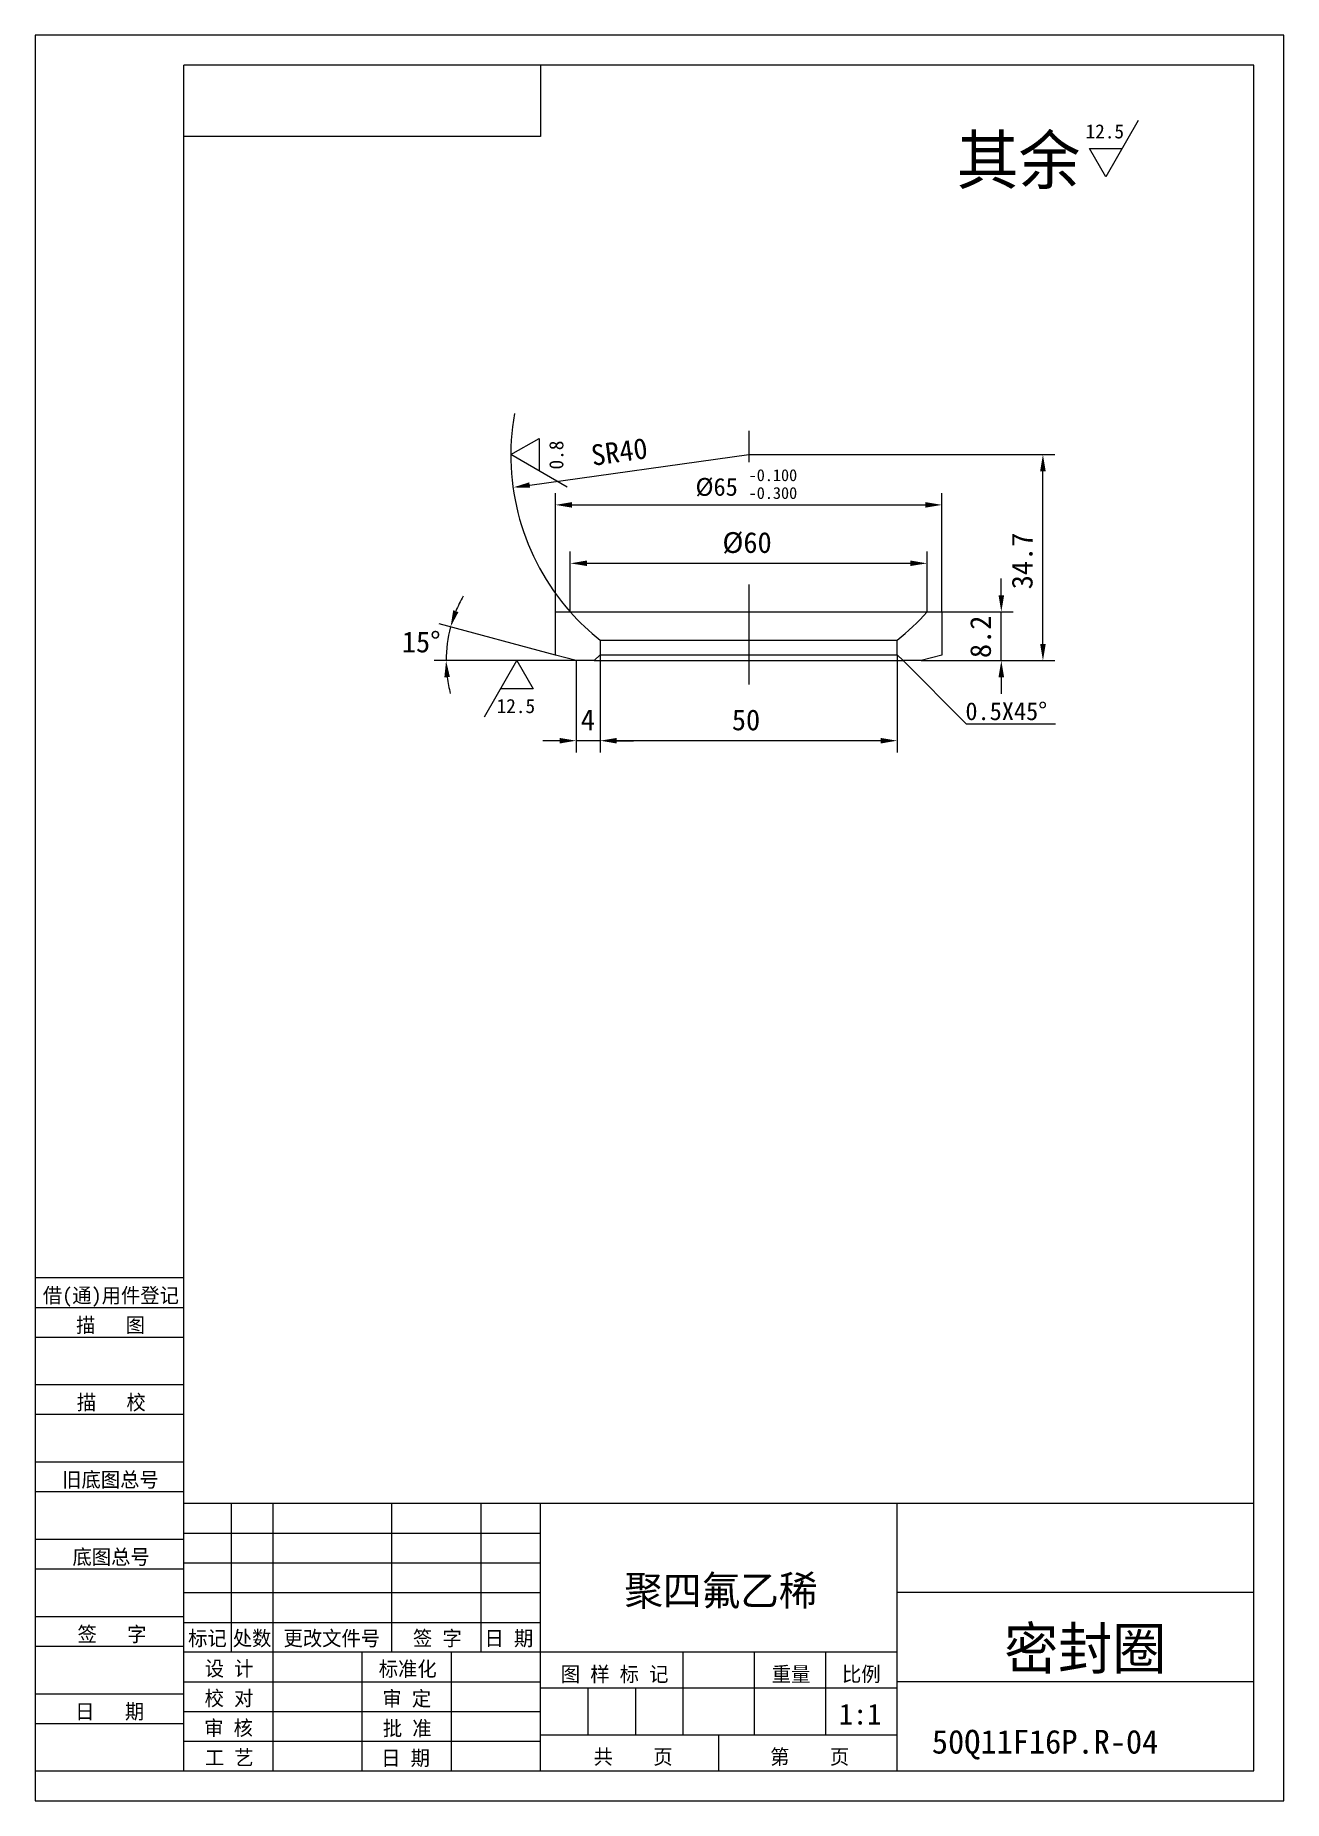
# Model space of a CAD drawing. Header units: metres. Extents: x 0 to 210, y 0 to 297.
import ezdxf

# ---------------------------------------------------------------- set-up
doc = ezdxf.new("R2010")
doc.units = ezdxf.units.M
for name, color, linetype in [('C', 6, 'Continuous'), ('D', 1, 'Continuous'), ('FL', 5, 'Continuous'), ('T', 7, 'Continuous'), ('TL', 4, 'Continuous')]:
    doc.layers.add(name, color=color, linetype=linetype)

# ---------------------------------------------------------------- blocks, each defined once
blk = doc.blocks.new('TUKUN4')
at = {"layer": 'FL'}
for p, q in [((0, 297), (0, 0)), ((210, 297), (0, 297)), ((210, 0), (210, 297)), ((0, 78), (25, 78)), ((0, 70), (25, 70)), ((0, 65), (25, 65)), ((0, 57), (25, 57)), ((0, 52), (25, 52)), ((33, 25), (33, 50)), ((40, 5), (40, 50)), ((60, 25), (60, 50)), ((75, 25), (75, 50)), ((25, 45), (85, 45)), ((0, 44), (25, 44)), ((0, 39), (25, 39)), ((25, 40), (85, 40)), ((25, 35), (85, 35)), ((0, 31), (25, 31)), ((25, 30), (85, 30)), ((0, 26), (25, 26)), ((70, 5), (70, 25)), ((0, 18), (25, 18)), ((25, 20), (85, 20)), ((25, 15), (85, 15)), ((0, 13), (25, 13)), ((25, 10), (85, 10)), ((0, 0), (210, 0))]:
    blk.add_line(p, q, dxfattribs=at)
at = {"layer": 'TL'}
for p, q in [((25, 5), (25, 292)), ((205, 292), (25, 292)), ((85, 292), (85, 280)), ((205, 5), (205, 292)), ((85, 280), (25, 280)), ((0, 88), (25, 88)), ((0, 83), (25, 83)), ((205, 50), (25, 50)), ((85, 5), (85, 50)), ((145, 5), (145, 50)), ((205, 35), (145, 35)), ((145, 25), (25, 25)), ((55, 5), (55, 25)), ((109, 11), (109, 25)), ((121, 11), (121, 25)), ((133, 11), (133, 25)), ((85, 19), (145, 19)), ((93, 11), (93, 19)), ((101, 11), (101, 19)), ((205, 20), (145, 20)), ((145, 11), (85, 11)), ((115, 5), (115, 11)), ((0, 5), (205, 5))]:
    blk.add_line(p, q, dxfattribs=at)
at = {"layer": 'T'}
for s, p in [('借(通)用件登记', (1.26, 83.76)), ('描   图', (6.86, 78.76)), ('描   校', (6.98, 65.76)), ('旧底图总号', (4.52, 52.76)), ('底图总号', (6.25, 39.76)), ('签   字', (7.1, 26.76)), ('标记', (25.71, 26.07)), ('处数', (33.22, 26.07)), ('更改文件号', (41.75, 26.07)), ('签 字', (63.53, 26.07)), ('日 期', (75.57, 26.07)), ('设 计', (28.5, 20.99)), ('标准化', (57.77, 20.93)), ('图 样 标 记', (88.4, 20.04)), ('重量', (123.88, 20.04)), ('比例', (135.7, 20.04)), ('校 对', (28.48, 15.99)), ('审 定', (58.39, 15.93)), ('日   期', (6.72, 13.76)), ('审 核', (28.41, 10.99)), ('批 准', (58.46, 10.93)), ('共    页', (93.91, 6.13)), ('第    页', (123.62, 6.13)), ('工 艺', (28.52, 5.99)), ('日 期', (58.18, 5.93))]:
    blk.add_text(s, height=2.5, dxfattribs=at).set_placement(p)

msp = doc.modelspace()

# ---------------------------------------------------------------- linework, layer by layer
at = {"layer": 'C'}
for points in [[(120, 230.46), (120, 225.2)], [(120, 204.6), (120, 187.8)]]:
    msp.add_lwpolyline(points, dxfattribs=at)
at = {"layer": 'D'}
for p, q in [((185.54, 282.66), (180.07, 273.19)), ((180.07, 273.19), (177.34, 277.93)), ((177.34, 277.93), (182.81, 277.93)), ((80, 226.46), (84.73, 229.19)), ((84.73, 229.19), (84.73, 223.73)), ((89.46, 220.99), (80, 226.46)), ((83.16, 221.33), (120, 226.46)), ((120, 226.46), (171.5, 226.46)), ((169.5, 194.6), (169.5, 223.66)), ((87.5, 200), (87.5, 220)), ((152.5, 200), (152.5, 220)), ((90.3, 218), (149.7, 218)), ((90, 200), (90, 210.17)), ((92.8, 208.17), (147.2, 208.17)), ((150, 200), (150, 210.17)), ((162.5, 202.8), (162.5, 205.6)), ((152.5, 200), (164.5, 200)), ((162.5, 191.8), (162.5, 200)), ((87.5, 192.74), (67.91, 197.99)), ((74, 191.8), (67.1, 191.8)), ((75.54, 182.34), (81, 191.8)), ((81, 191.8), (83.73, 187.07)), ((91, 191.8), (91, 176.33)), ((95, 192.8), (95, 176.33)), ((95, 192.3), (95, 176.33)), ((145, 192.8), (145, 176.33)), ((149, 191.8), (164.5, 191.8)), ((149, 191.8), (171.5, 191.8)), ((162.5, 189), (162.5, 186.2)), ((83.73, 187.07), (78.27, 187.07)), ((88.2, 178.33), (85.4, 178.33)), ((95, 178.33), (91, 178.33)), ((142.2, 178.33), (97.8, 178.33)), ((97.8, 178.33), (100.6, 178.33))]:
    msp.add_line(p, q, dxfattribs=at)
msp.add_lwpolyline([(80.61, 233.4, 0.23), (90, 200, 0.23)], format="xyb", dxfattribs=at)
for points in [[(91, 191.8), (74, 191.8)], [(146, 191.8), (156.61, 181.19), (171.61, 181.19)]]:
    msp.add_lwpolyline(points, dxfattribs=at)
for start, end in [(150.34, 157.67), (165, 180), (187.33, 194.66)]:
    msp.add_arc((91, 191.8), 21.9, start, end, dxfattribs=at)
for points in [[(169.03, 223.66), (169.97, 223.66), (169.5, 226.46)], [(83.22, 220.87), (83.09, 221.79), (80.38, 220.94)], [(90.3, 218.47), (90.3, 217.53), (87.5, 218)], [(149.7, 218.47), (149.7, 217.53), (152.5, 218)], [(92.8, 208.64), (92.8, 207.71), (90, 208.17)], [(147.2, 208.64), (147.2, 207.71), (150, 208.17)], [(162.03, 202.8), (162.97, 202.8), (162.5, 200)], [(71.18, 199.97), (70.3, 200.27), (69.85, 197.47)], [(169.03, 194.6), (169.97, 194.6), (169.5, 191.8)], [(68.81, 188.98), (69.74, 189.04), (69.1, 191.8)], [(162.03, 189), (162.97, 189), (162.5, 191.8)], [(88.2, 178.79), (88.2, 177.86), (91, 178.33)], [(97.8, 178.79), (97.8, 177.86), (95, 178.33)], [(97.8, 178.79), (97.8, 177.86), (95, 178.33)], [(142.2, 178.79), (142.2, 177.86), (145, 178.33)]]:
    msp.add_solid(points, dxfattribs=at)
at = {"layer": 'TL'}
for points in [[(87.5, 200), (90, 200, 0.04), (95, 195.23), (95, 192.8), (94, 191.8), (91, 191.8), (87.5, 192.74), (87.5, 200)], [(152.5, 200), (152.5, 192.74), (149, 191.8), (146, 191.8), (145, 192.8), (145, 195.23, 0.04), (150, 200), (152.5, 200)]]:
    msp.add_lwpolyline(points, format="xyb", dxfattribs=at)
for points in [[(90, 200), (150, 200)], [(95, 195.23), (145, 195.23)], [(94, 191.8), (146, 191.8)], [(95, 192.8), (145, 192.8)]]:
    msp.add_lwpolyline(points, dxfattribs=at)

# ---------------------------------------------------------------- block references
at = {"layer": 'T'}
msp.add_blockref('TUKUN4', (0, 0), dxfattribs=at)

# ---------------------------------------------------------------- texts
at = {"layer": 'D'}
for s, height, p in [('其余', 8, (155, 272)), ('12.5', 2.38, (176.67, 279.65)), ('-0.100', 2, (120, 222)), ('%%C65', 3, (111.06, 219.53)), ('-0.300', 2, (120, 219)), ('%%C60', 3.5, (115.58, 209.92)), ('15%%D', 3.5, (61.66, 193.19)), ('12.5', 2.38, (77.6, 182.97)), ('0.5X45%%D', 3, (156.46, 181.79)), ('4', 3.5, (91.75, 180.08)), ('50', 3.5, (117.17, 180.08)), ('聚四氟乙稀', 5, (99.08, 32.86)), ('密封圈', 7, (162.97, 22.11)), ('1:1', 3.5, (135.18, 12.81)), ('50Q11F16P.R-04', 4, (150.82, 7.92))]:
    msp.add_text(s, height=height, dxfattribs=at).set_placement(p)
for s, height, rotation, p in [('SR40', 3.5, 7.93, (93.76, 224.57)), ('0.8', 2.38, 90, (88.83, 223.96)), ('34.7', 3.5, 90, (167.75, 203.8)), ('8.2', 3.5, 90, (160.75, 192.23))]:
    msp.add_text(s, height=height, rotation=rotation, dxfattribs=at).set_placement(p)

doc.saveas('drawing.dxf')
